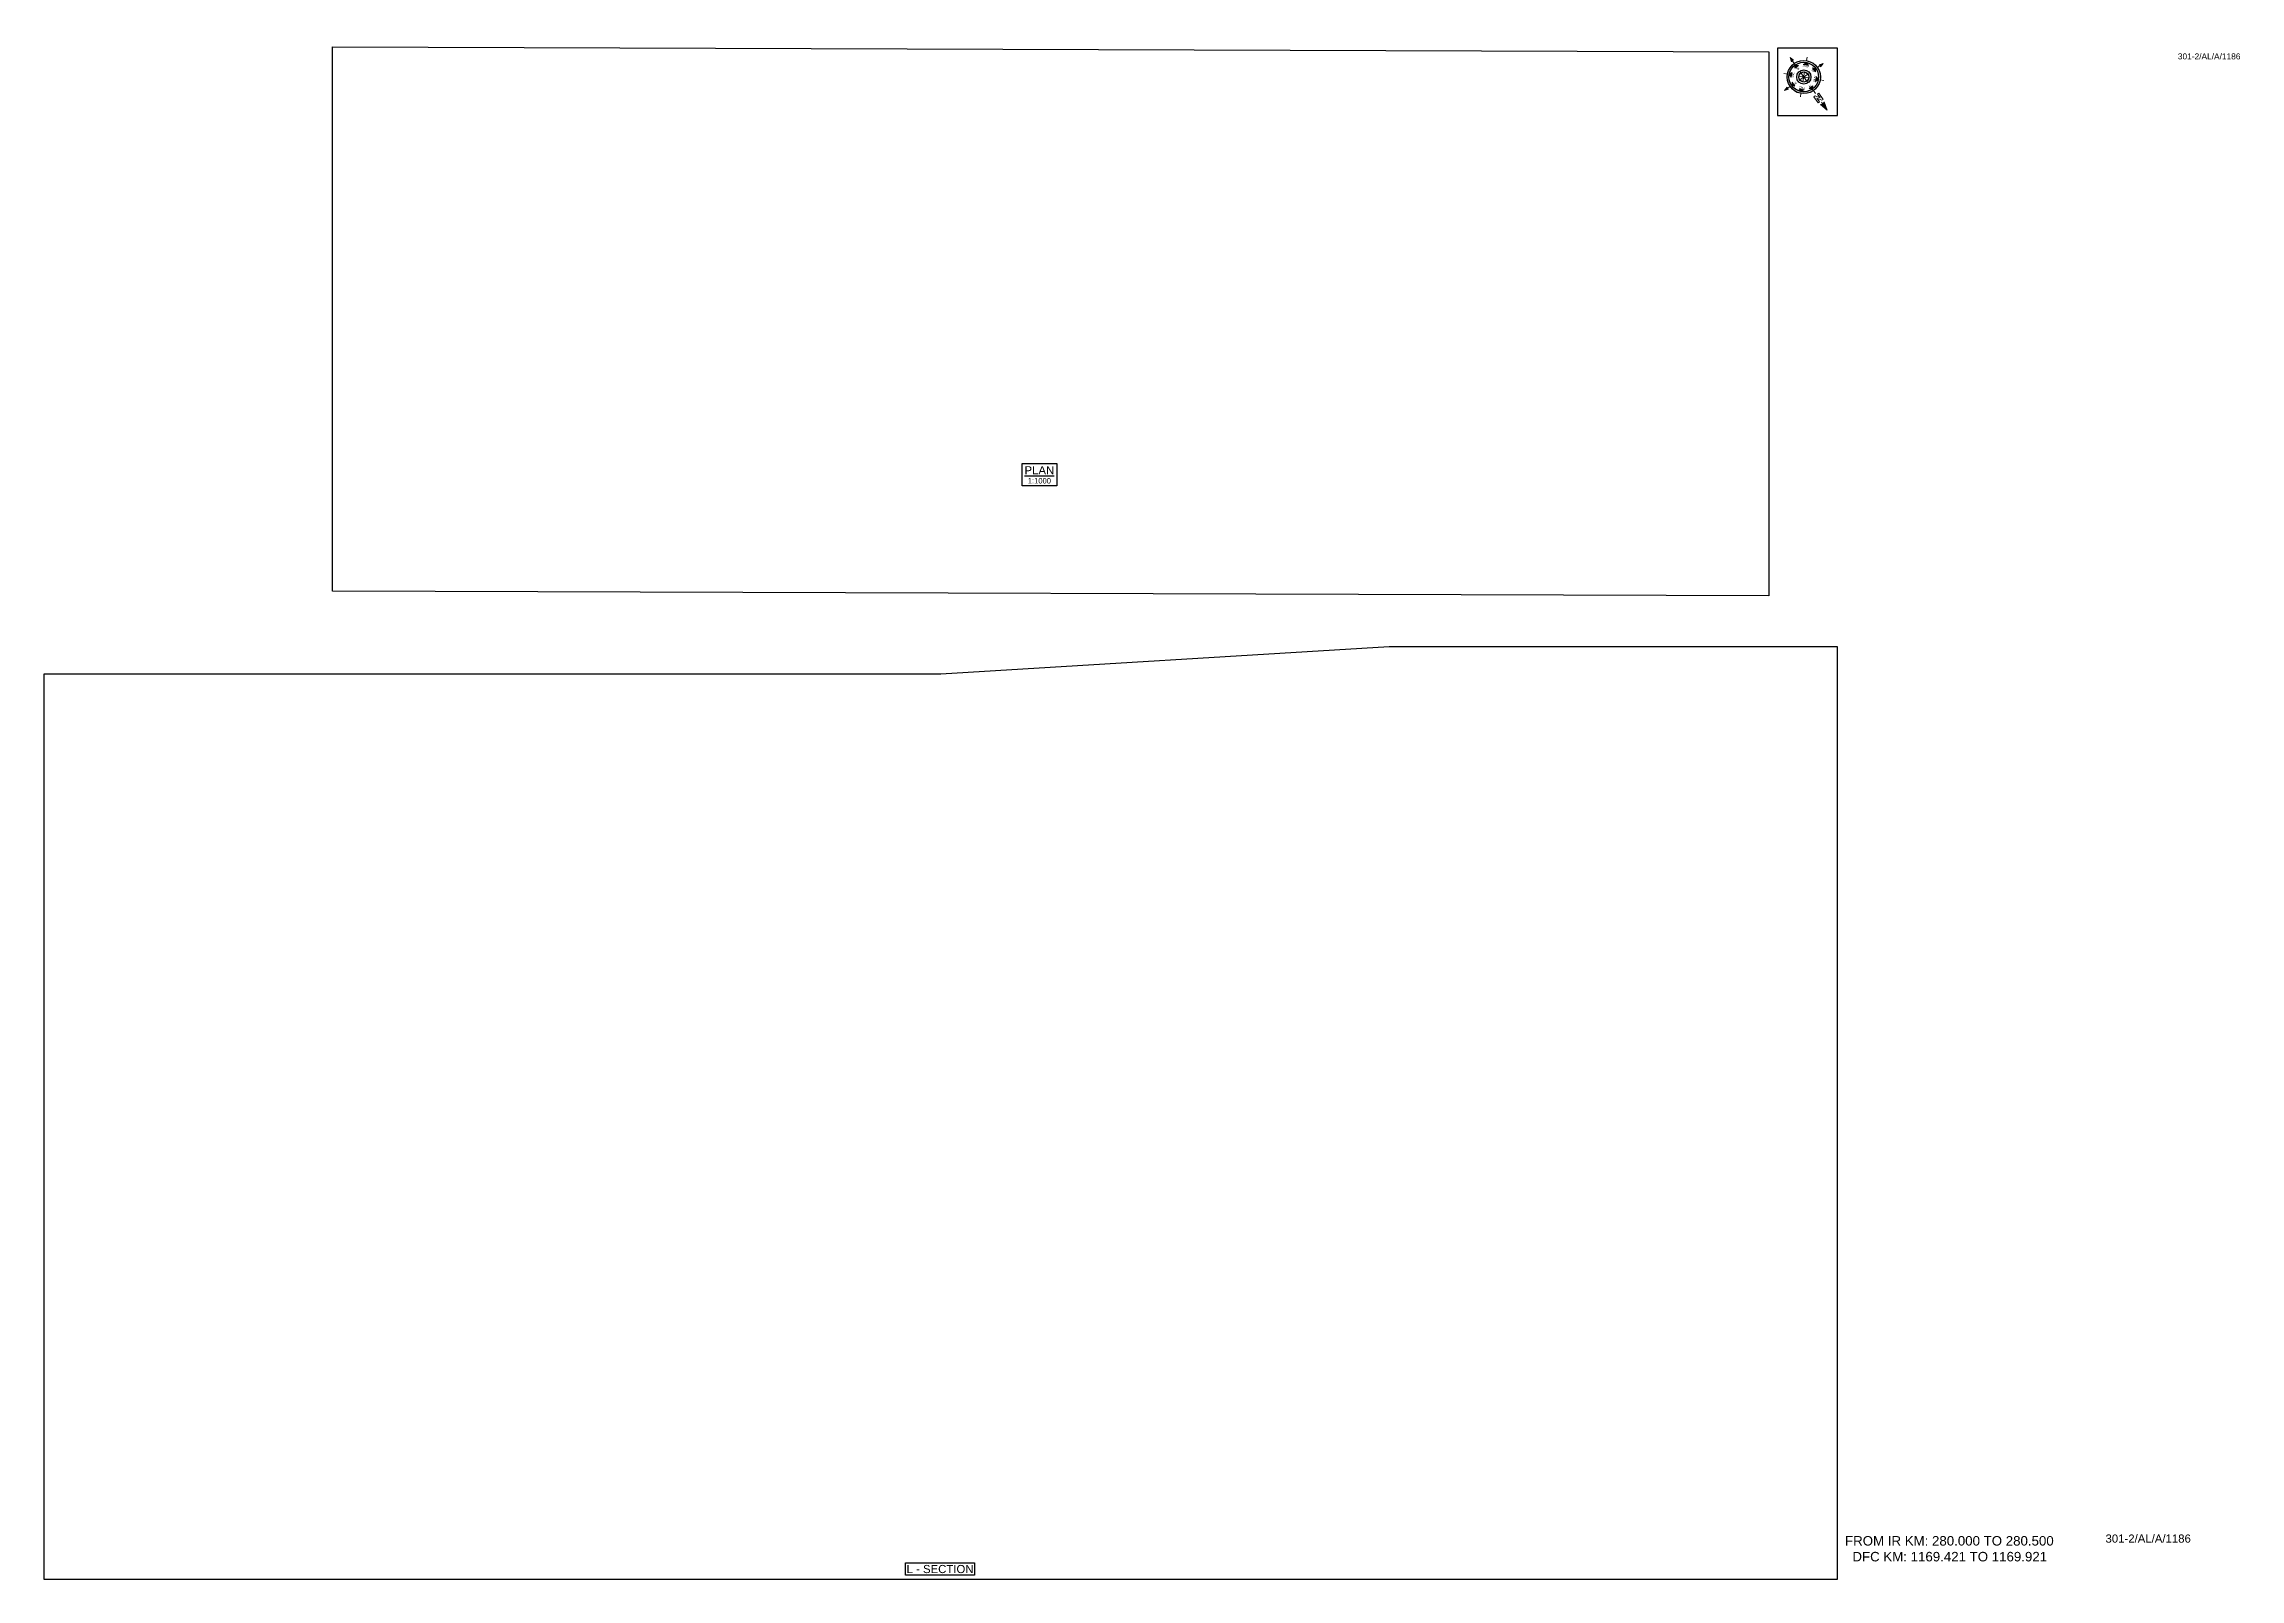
# Paper-space layout '1186' of a CAD drawing. Header units: metres. Extents: x 15 to 824, y 15 to 581.
import ezdxf
from ezdxf.enums import TextEntityAlignment as Align

# ---------------------------------------------------------------- set-up
doc = ezdxf.new("R2010")
doc.units = ezdxf.units.M
doc.header["$MEASUREMENT"] = 0
doc.layers.get('Defpoints').update_dxf_attribs({"color": 5})
doc.layers.add('title', color=7, linetype='Continuous')
doc.styles.get("Standard").update_dxf_attribs({"font": 'arial.ttf'})
doc.styles.add('Style-Arial', font='arial.ttf')

# ---------------------------------------------------------------- blocks, each defined once
blk = doc.blocks.new('N')
for points in [[(0, 8.41), (-0.49, 6.68), (0, 6.93)], [(0.49, 6.68), (0, 6.93), (0, 8.41)], [(-4.93, 0), (-4.07, 0.25), (-4.19, 0)], [(-4.07, -0.25), (-4.19, 0), (-4.93, 0)], [(-3.08, 0), (-2.59, 0.49), (-2.59, -0.49)], [(-2.18, 2.18), (-1.48, 2.18), (-2.18, 1.48)], [(0, 3.08), (0.49, 2.59), (-0.49, 2.59)], [(2.18, 2.18), (2.18, 1.48), (1.48, 2.18)], [(3.08, 0), (2.59, -0.49), (2.59, 0.49)], [(4.07, 0.25), (4.19, 0), (4.93, 0)], [(4.93, 0), (4.07, -0.25), (4.19, 0)], [(-2.18, -2.18), (-2.18, -1.48), (-1.48, -2.18)], [(0, -3.08), (-0.49, -2.59), (0.49, -2.59)], [(0, -4.93), (-0.25, -4.07), (0, -4.19)], [(0.25, -4.07), (0, -4.19), (0, -4.93)], [(2.18, -2.18), (1.48, -2.18), (2.18, -1.48)]]:
    blk.add_hatch(color=7).paths.add_polyline_path(points, flags=0)
h = blk.add_hatch(color=7)
h.paths.add_polyline_path([(0, -3.08), (0, -3.46, 1), (0, 3.46), (0, 3.08, -1)])
h.paths.add_polyline_path([(0, 1.05), (0, 1.48, 1), (0, -1.48), (0, -1.05, -1)])
at = {"color": 7, "linetype": 'ByBlock', "lineweight": 13}
for p, q in [((-0.61, 4.57), (-0.61, 6.12)), ((-0.61, 6.12), (-0.3, 6.12)), ((-0.3, 6.12), (0.32, 5.19)), ((0.32, 4.57), (-0.3, 5.5)), ((-0.3, 5.5), (-0.3, 4.57)), ((0.32, 5.19), (0.32, 6.12)), ((0.32, 6.12), (0.64, 6.12)), ((0.64, 6.12), (0.64, 4.57))]:
    blk.add_line(p, q, dxfattribs=at)
at = {"color": 7, "lineweight": 13}
for p, q in [((0, 6.41), (0, 7.28)), ((-3.46, 0), (-4.19, 0)), ((-2.45, 2.45), (-2.97, 2.97)), ((1.05, 0), (-1.05, 0)), ((-1.05, 0), (1.05, 0)), ((-0.74, 0.74), (0.74, -0.74)), ((0.74, 0.74), (-0.74, -0.74)), ((0.74, -0.74), (-0.74, 0.74)), ((-0.74, -0.74), (0.74, 0.74)), ((0, 3.46), (0, 4.19)), ((0, 3.46), (0, 3.08)), ((0, 1.05), (0, 1.48)), ((0, 1.05), (0, -1.05)), ((0, -1.05), (0, 1.05)), ((2.45, 2.45), (2.97, 2.97)), ((3.46, 0), (4.19, 0)), ((-2.45, -2.45), (-2.97, -2.97)), ((0, -1.05), (0, -1.48)), ((0, -3.46), (0, -3.08)), ((0, -3.46), (0, -4.19)), ((2.45, -2.45), (2.97, -2.97))]:
    blk.add_line(p, q, dxfattribs=at)
for points in [[(0, 8.41), (-0.49, 6.68), (0, 6.93), (0, 6.93)], [(0.49, 6.68), (0, 6.93), (0, 8.41), (0, 8.41)], [(-4.93, 0), (-4.07, 0.25), (-4.19, 0), (-4.19, 0)], [(-4.07, -0.25), (-4.19, 0), (-4.93, 0), (-4.93, 0)], [(-3.08, 0), (-2.59, 0.49), (-2.59, -0.49), (-2.59, -0.49)], [(-2.18, 2.18), (-1.48, 2.18), (-2.18, 1.48), (-2.18, 1.48)], [(0, 3.08), (0.49, 2.59), (-0.49, 2.59), (-0.49, 2.59)], [(2.18, 2.18), (2.18, 1.48), (1.48, 2.18), (1.48, 2.18)], [(3.08, 0), (2.59, -0.49), (2.59, 0.49), (2.59, 0.49)], [(4.07, 0.25), (4.19, 0), (4.93, 0), (4.93, 0)], [(4.93, 0), (4.07, -0.25), (4.19, 0), (4.19, 0)], [(-2.18, -2.18), (-2.18, -1.48), (-1.48, -2.18), (-1.48, -2.18)], [(0, -3.08), (-0.49, -2.59), (0.49, -2.59), (0.49, -2.59)], [(0, -4.93), (-0.25, -4.07), (0, -4.19), (0, -4.19)], [(0.25, -4.07), (0, -4.19), (0, -4.93), (0, -4.93)], [(2.18, -2.18), (1.48, -2.18), (2.18, -1.48), (2.18, -1.48)]]:
    blk.add_lwpolyline(points, close=True, dxfattribs=at)
at = {"color": 7, "linetype": 'ByBlock', "lineweight": 13}
for points in [[(-0.3, 4.57), (-0.61, 4.57)], [(0.32, 4.57), (0.64, 4.57)]]:
    blk.add_lwpolyline(points, dxfattribs=at)
at = {"color": 7}
for radius in [3.46, 3.08, 1.48, 1.05]:
    blk.add_circle((0, 0), radius, dxfattribs=at)
for s, rotation, p in [('W', 90, (-2.1, 0)), ('NW', 45, (-1.48, 1.48)), ('NE', 315, (1.48, 1.48)), ('E', 270, (1.97, 0)), ('SW', 135, (-1.48, -1.48)), ('SE', 225, (1.48, -1.48))]:
    blk.add_text(s, height=0.6, rotation=rotation, dxfattribs=at).set_placement(p, align=Align.CENTER)
for s, p in [('N', (0, 2.1)), ('S', (0, -2.47))]:
    blk.add_text(s, height=0.6, dxfattribs=at).set_placement(p, align=Align.CENTER)

psp = doc.layouts.new('1186')

# ---------------------------------------------------------------- linework, layer by layer
psp.add_lwpolyline([(332.48, 16.4), (332.48, 21), (358.02, 21), (358.02, 16.4)], close=True)
at = {"layer": 'Defpoints'}
psp.add_lwpolyline([(14.99, 15), (675.99, 15), (676.01, 358.49), (510.76, 358.49), (345.51, 348.35), (15.01, 348.35)], close=True, dxfattribs=at)
at = {"layer": 'title', "color": 7, "linetype": 'Continuous', "lineweight": -3}
psp.add_lwpolyline([(375.49, 425.94), (388.37, 425.94), (388.37, 417.79), (375.49, 417.79)], close=True, dxfattribs=at)

# ---------------------------------------------------------------- texts
at = {"style": 'Style-Arial'}
for height, p in [(2.2, (801.49, 574.88)), (3, (774.82, 28.42))]:
    psp.add_text('301-2/AL/A/1186', height=height, dxfattribs=at).set_placement(p)
at = {"insert": (678.83, 30.84), "char_height": 3.5, "attachment_point": 1, "style": 'Style-Arial'}
psp.add_mtext_dynamic_manual_height_columns('FROM IR KM: 280.000 TO 280.500 \\P{\\C1;  DFC KM: 1169.421 TO 1169.921}', width=95.7966, gutter_width=17.5, heights=[0], dxfattribs=at)
at = {"layer": 'title', "color": 7, "linetype": 'Continuous', "lineweight": -3, "style": 'Style-Arial'}
for s, height, p in [('%%UPLAN', 3, (381.88, 423.5)), ('1:1000', 2, (381.88, 419.63))]:
    psp.add_text(s, height=height, dxfattribs=at).set_placement(p, align=Align.MIDDLE)
at = {"layer": 'title', "style": 'Style-Arial'}
psp.add_text('L - SECTION', height=3, rotation=0.00006, dxfattribs=at).set_placement((345.27, 18.7), align=Align.MIDDLE_CENTER)

# ---------------------------------------------------------------- viewports
at = {"layer": 'Defpoints'}
vp = psp.add_viewport(center=(345.5, 186.74), size=(661.02, 343.4898), view_center_point=(4205, -12067.86), view_height=343.4898, dxfattribs=at)
vp.dxf.flags = 0x10000  # cut along an outline
vp.dxf.clipping_boundary_handle = psp.add_lwpolyline([(14.99, 15), (675.99, 15), (676.01, 358.49), (510.76, 358.49), (345.51, 348.35), (15.01, 348.35)], format="xyb", close=True, dxfattribs={"invisible": 1}).dxf.handle

# ---------------------------------------------------------------- wipeouts: each hides what was drawn before it
psp.add_wipeout([(653.96, 579), (676, 579), (676, 554.19), (653.96, 554.19)])

# ---------------------------------------------------------------- next in the draw order: linework, layer by layer
psp.add_lwpolyline([(676, 579), (653.96, 579), (653.96, 554.19), (676, 554.19)], close=True)
psp.add_lwpolyline([(121.37, 579.49), (650.71, 577.71), (650.71, 377.21), (121.37, 379.02)], close=True, dxfattribs=at)

# ---------------------------------------------------------------- next in the draw order: block references
at = {"xscale": 1.771541522973351, "yscale": 1.771541522973351, "zscale": 1.771541522973351, "rotation": 215.1222936235771}
psp.add_blockref('N', (663.62, 568.39), dxfattribs=at)

# ---------------------------------------------------------------- next in the draw order: viewports
at = {"layer": 'Defpoints', "view_twist_angle": 215.12229362}
vp = psp.add_viewport(center=(386.04, 478.35), size=(529.33, 202.2877), view_center_point=(1397328.5, -3135024.57), view_height=202.2878, status=3, dxfattribs=at)
vp.dxf.flags = 0x10000  # cut along an outline
vp.dxf.clipping_boundary_handle = psp.add_lwpolyline([(121.37, 579.49), (650.71, 577.71), (650.71, 377.21), (121.37, 379.02)], format="xyb", close=True, dxfattribs={"invisible": 1}).dxf.handle

doc.saveas('drawing.dxf')
